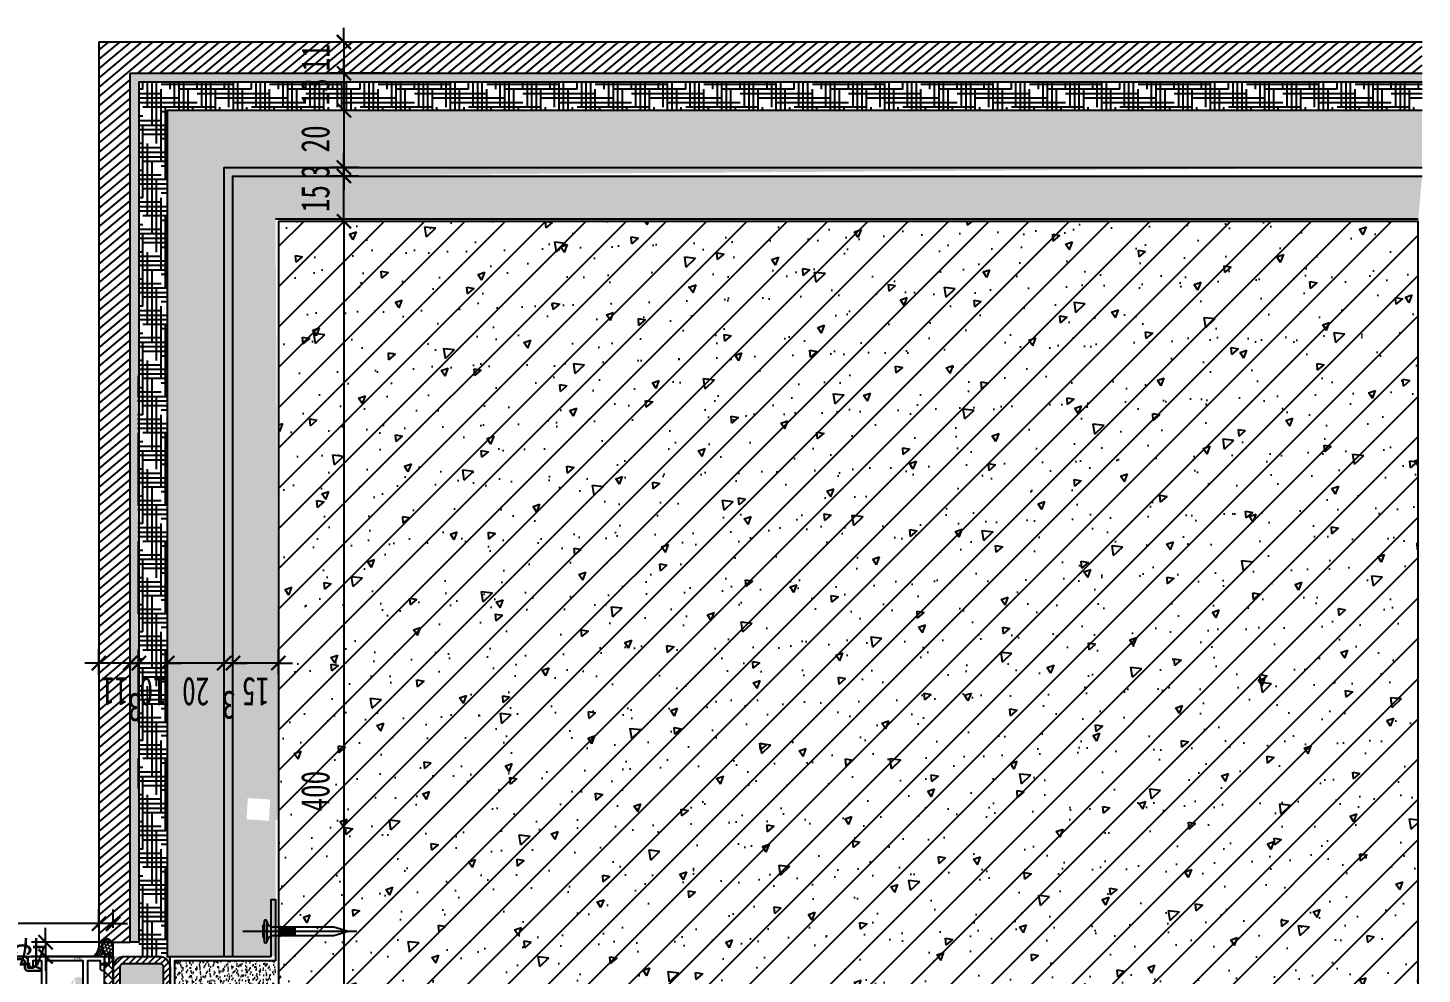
# Model space of a CAD drawing. Header units: millimetres. Extents: x 161920 to 181521, y -136232 to -127655.
# Drawn here: x 163049.8 to 163539.2, y -132797.9 to -132465.8 of the extents above; entities that cross this region are included whole.
import ezdxf
from ezdxf.enums import TextEntityAlignment as Align

# ---------------------------------------------------------------- set-up
doc = ezdxf.new("R2010")
doc.units = ezdxf.units.MM
doc.header["$LTSCALE"] = 10
doc.header["$PDMODE"] = 3
for name, color, linetype in [('0BZ', 8, 'Continuous'), ('2FC', 2, 'Continuous'), ('2MB2', 2, 'Continuous'), ('2PJ', 4, 'Continuous'), ('2TC', 8, 'Continuous'), ('2ZC', 3, 'Continuous'), ('95', 95, 'Continuous'), ('A-土建墙（含管井、立管）', 6, 'Continuous'), ('A-土建柱', 6, 'Continuous'), ('MISC13', 7, 'Continuous'), ('填充层', 8, 'Continuous'), ('尺寸标注', 1, 'Continuous'), ('文字', 2, 'Continuous'), ('标注层', 6, 'Continuous'), ('配件层', 4, 'Continuous'), ('钢材', 46, 'Continuous')]:
    doc.layers.add(name, color=color, linetype=linetype)
doc.styles.add('DIM', font='SimSun.ttf', dxfattribs={"width": 0.7})
doc.styles.add('kld-T', font='ros1.shx', dxfattribs={"width": 0.75, "bigfont": 'hztxt.shx'})
doc.dimstyles.new('5', dxfattribs={"dimscale": 5, "dimtxt": 2, "dimasz": 1, "dimexe": 1, "dimexo": 1, "dimgap": 1, "dimtad": 1, "dimdec": 0, "dimzin": 0, "dimdsep": 46, "dimtxsty": 'DIM', "dimblk": 'ARCHTICK', "dimcen": 0, "dimclrd": 5, "dimclre": 5, "dimclrt": 35, "dimadec": 0, "dimazin": 0, "dimtfac": 0.5, "dimtdec": 0, "dimtix": 1, "dimtmove": 2, "dimatfit": 2, "dimldrblk": 'A', "dimfxl": 0, "dimtolj": 1, "dimtzin": 0, "dimlwd": -1, "dimlwe": -1, "dimarcsym": 0})
pattern_1 = [(127.5, (161899.225, -139607.2496), (-2.4470662, -0.08000156), [0, -1.9304, 0, -2.159, 0, -2.06375]), (97.5, (161899.225, -139607.2496), (-3.5841255, 2.2476164), [0, -1.0414, 0, -1.7399, 0, -0.66675]), (57.5, (161899.225, -139608.8117), (-0.0071859, 3.95496185), [0, -0.635, 0, -2.286, 0, -2.9845]), (47.5, (161899.225, -139608.8117), (-1.1146466, 3.8177823), [0, -0.3175, 0, -1.4986, 0, -1.7145])]
pattern_2 = [(225, (161820.1616, -137857.1157), (-0.841899, -3.08696304), [3.96875, -0.79375, 0, -0.79375])]

# ---------------------------------------------------------------- blocks, each defined once
blk = doc.blocks.new('平开窗-BK1')
at = {"layer": '2TC'}
h = blk.add_hatch(dxfattribs=at)
h.set_pattern_fill('AR-HBONE', color=256, scale=0.2, angle=-90, style=0)
h.set_pattern_definition([(45, (284.4403, 568.1997), (1.1313708, 3e-16), [2.4, -0.8]), (315, (285.006, 568.7654), (1.1313708, 3e-16), [2.4, -0.8])])
h.paths.add_polyline_path([(8.41, 40.98), (8.98, 39.99), (9.42, 39.23, -0.131439), (9.58, 38.63), (9.58, 30.16, -0.131439), (9.42, 29.56), (8.98, 28.79), (8.41, 27.81, 0.132076), (8.38, 27.71), (8.38, 27.39, 0.414214), (8.78, 26.99), (12.18, 26.99, 0.414214), (12.58, 27.39), (12.58, 27.76), (12.55, 27.81, 0.000828), (12.55, 27.81), (11.99, 28.79), (11.54, 29.56, -0.13144), (11.38, 30.16), (11.38, 38.63, -0.13144), (11.54, 39.23), (11.99, 39.99), (12.55, 40.98, 0.132074), (12.58, 41.08), (12.58, 41.39, 0.414214), (12.18, 41.79), (8.78, 41.79, 0.414214), (8.38, 41.39), (8.38, 41.03), (8.41, 40.98, 0.000833)])
h = blk.add_hatch(dxfattribs=at)
h.set_pattern_fill('AR-HBONE', color=256, scale=0.2, angle=-90, style=0)
h.set_pattern_definition([(45, (291.6525, 568.1997), (1.1313708, 3e-16), [2.4, -0.8]), (315, (292.2182, 568.7654), (1.1313708, 3e-16), [2.4, -0.8])])
h.paths.add_polyline_path([(15.62, 40.98), (16.19, 39.99), (16.63, 39.23, -0.131439), (16.8, 38.63), (16.8, 30.16, -0.131439), (16.63, 29.56), (16.19, 28.79), (15.62, 27.81, 0.132076), (15.59, 27.71), (15.59, 27.39, 0.414214), (16, 26.99), (19.4, 26.99, 0.414214), (19.8, 27.39), (19.8, 27.76), (19.77, 27.81, 0.000828), (19.77, 27.81), (19.2, 28.79), (18.76, 29.56, -0.13144), (18.6, 30.16), (18.6, 38.63, -0.13144), (18.76, 39.23), (19.2, 39.99), (19.77, 40.98, 0.132074), (19.8, 41.08), (19.8, 41.39, 0.414214), (19.4, 41.79), (16, 41.79, 0.414214), (15.59, 41.39), (15.59, 41.03), (15.62, 40.98, 0.000833)])
at = {"layer": '2ZC', "lineweight": 30}
blk.add_lwpolyline([(41.3, 52.29), (40.9, 52.29, 0.414214), (40.6, 51.99), (40.6, 51.59, 0.414214), (40.9, 51.29), (41.6, 51.29), (42.07, 50.89), (43.37, 50.89), (43.83, 51.59, 0.574704), (43.65, 51.89), (42.6, 51.89), (42.6, 53.49), (47.6, 53.49), (47.6, 51.89), (46.55, 51.89, 0.57735), (46.38, 51.59), (46.84, 50.89), (48.5, 50.89, 0.414214), (49, 51.39), (49, 54.49, 0.414214), (48.5, 54.99), (21.9, 54.99), (0, 54.99), (0, 50.74, 1), (1.5, 50.74), (1.5, 53.49), (6, 53.49), (6, 42.46, 0.267949), (6.25, 42.03, -0.267949), (6.5, 41.59), (6.5, 40.59, -0.414214), (6.2, 40.29), (6.1, 40.29), (5.52, 38.7, 0.548619), (5.83, 38.3), (8.41, 38.52), (8.84, 38.95, 0.57735), (8.75, 39.29), (8.36, 39.39), (7.8, 41.49), (7.8, 41.69, -0.843039), (8.38, 41.79), (12.4, 41.79, -0.414214), (12.7, 41.49), (12.7, 41.19), (11.73, 39.6, 0.585524), (11.9, 39.29), (13.5, 39.29, -1), (14.5, 39.29), (16.09, 39.29, 0.585524), (16.27, 39.6), (15.29, 41.19), (15.29, 41.49, -0.414214), (15.59, 41.79), (19.61, 41.79, -0.843039), (20.19, 41.69), (20.19, 41.49), (19.63, 39.39), (19.24, 39.29, 0.57735), (19.15, 38.95), (19.59, 38.52), (22.17, 38.3, 0.548619), (22.48, 38.7), (21.9, 40.29), (21.79, 40.29, -0.414214), (21.49, 40.59), (21.49, 41.59, -0.271035), (21.75, 42.03, 0.271035), (22, 42.47), (22, 45.49), (25.2, 45.49, -0.414214), (25.5, 45.19), (25.5, 41.59, 0.579557), (25.96, 41.33), (26.9, 41.89), (26.9, 45.99, 0.414214), (25.9, 46.99), (22, 46.99), (22, 53.49), (25.8, 53.49), (25.8, 51.79, 0.414214), (26.3, 51.29), (28, 51.29), (28, 52.29), (26.8, 52.29), (26.8, 53.49), (41.3, 53.49, -0.414214), (41.6, 53.19), (41.6, 52.59, -0.414214)], format="xyb", close=True, dxfattribs=at)
blk.add_lwpolyline([(7.5, 53.49), (7.5, 43.59), (20.5, 43.59), (20.5, 53.49)], close=True, dxfattribs=at)
at = {"layer": '2ZC'}
blk.add_lwpolyline([(16.27, 29.19), (15.29, 27.6), (15.29, 27.29, 0.414214), (15.59, 26.99), (19.61, 26.99, 0.843039), (20.19, 27.09), (20.19, 27.29), (19.63, 29.4), (19.24, 29.5, -0.57735), (19.15, 29.84), (19.59, 30.27), (22.17, 30.49, -0.548619), (22.48, 30.09), (21.9, 28.49), (21.79, 28.49, 0.414214), (21.49, 28.19), (21.49, 27.19, 0.267949), (21.74, 26.76, -0.267949), (21.99, 26.33), (21.99, 22.49, 0.414214), (22.99, 21.49), (25.59, 21.49), (25.59, 27.39, -0.579351), (26.05, 27.65), (26.99, 27.09), (26.99, 18.88), (25.49, 18.01, -0.57622), (25.19, 18.19), (25.19, 19.99), (21.99, 19.99), (21.99, 1.49), (25.19, 1.49), (25.19, 3.8, -0.57622), (25.49, 3.97), (26.99, 3.1), (26.99, -0.01), (0, -0.01), (0, 4.24, -1.000016), (1.5, 4.24), (1.5, 1.49), (6, 1.49), (6, 13.14), (6.3, 13.44), (6, 13.75), (6, 26.33, -0.267949), (6.25, 26.76, 0.267949), (6.5, 27.19), (6.5, 28.19, 0.414214), (6.2, 28.49), (6.1, 28.49), (5.52, 30.09, -0.548619), (5.83, 30.49), (8.41, 30.27), (8.84, 29.84, -0.57735), (8.75, 29.5), (8.36, 29.4), (7.8, 27.29), (7.8, 27.09, 0.843039), (8.38, 26.99), (12.4, 26.99, 0.414214), (12.7, 27.29), (12.7, 27.6), (11.73, 29.19, -0.585524), (11.9, 29.49), (13.5, 29.49, 1), (14.5, 29.49), (16.09, 29.49, -0.585524), (16.27, 29.19)], format="xyb", dxfattribs=at)
blk.add_lwpolyline([(7.5, 25.19), (7.5, 1.49), (20.49, 1.49), (20.49, 25.19)], close=True, dxfattribs=at)
at = {"layer": '文字', "style": 'kld-T', "width": 0.75}
blk.add_text('PK5501 ', height=0.96, dxfattribs=at).set_placement((7.96, 0.83), align=Align.MIDDLE_LEFT)
blk = doc.blocks.new('A$C4D57296D')
at = {"layer": '标注层'}
blk.add_blockref('平开窗-BK1', (0, 0), dxfattribs=at)
blk = doc.blocks.new('A$C764F320E')
at = {"layer": '2FC', "lineweight": 30}
blk.add_lwpolyline([(-24.1, -4), (-22, -4), (-22, -0.5), (-21.5, -0.5), (-21.5, 0), (0, 0), (0, -18.5, -0.414214), (-0.5, -19), (-2, -19), (-2, -15), (-17.6, -15, 0.200668), (-22.86, -17.2), (-22.21, -17.42, -0.85346), (-22.3, -18), (-24, -18), (-24, -19.6, -0.610482), (-24.32, -19.76), (-26.49, -18.21, -0.729342), (-26.2, -17.3), (-24.75, -17.3, 0.219585), (-23.99, -16.95, -0.219719), (-17.6, -14), (-1, -14), (-1, -1), (-20, -1, 0.414214), (-21, -2), (-21, -4, -0.414256), (-22, -5), (-26.7, -5), (-26.7, -4.44), (-24.53, -3.43, -0.548619), (-24.1, -3.7)], format="xyb", close=True, dxfattribs=at)
at = {"layer": '文字', "style": 'kld-T', "width": 0.75}
blk.add_text('PK5551 ', height=0.96, dxfattribs=at).set_placement((-12.43, -0.47), align=Align.MIDDLE_LEFT)
blk = doc.blocks.new('A$C29C00FBA')
at = {"layer": '填充层'}
h = blk.add_hatch(dxfattribs=at)
h.set_pattern_fill('ANSI31', color=256, scale=0.5, angle=-90, style=0)
h.set_pattern_definition([(225, (7435.3224, 5073.8446), (-1.12253202, 1.12253202), [])])
h.paths.add_polyline_path([(-2.5, -33.6), (-2.5, 1.4), (-17.5, 1.4), (-17.5, -33.6)], flags=16)
edge = h.paths.add_edge_path()
edge.add_arc((-4, -32.1), 4, 270, 360)
edge.add_line((0, -32.1), (0, -0.1))
edge.add_arc((-4, -0.1), 4, 0, 90)
edge.add_line((-4, 3.9), (-16, 3.9))
edge.add_arc((-16, -0.1), 4, 90, 180)
edge.add_line((-20, -0.1), (-20, -32.1))
edge.add_arc((-16, -32.1), 4, 180, 270)
edge.add_line((-16, -36.1), (-4, -36.1))
at = {"layer": '钢材'}
for points in [[(-16, 3.9), (-4, 3.9, -0.414214), (0, -0.1), (0, -32.1, -0.414214), (-4, -36.1), (-16, -36.1, -0.414214), (-20, -32.1), (-20, -0.1, -0.414214)], [(-16.5, 1.4), (-3.5, 1.4, -0.414214), (-2.5, 0.4), (-2.5, -32.6, -0.414214), (-3.5, -33.6), (-16.5, -33.6, -0.414214), (-17.5, -32.6), (-17.5, 0.4, -0.414214)]]:
    blk.add_lwpolyline(points, format="xyb", close=True, dxfattribs=at)
blk = doc.blocks.new('射钉')
at = {"layer": '95', "linetype": 'ByBlock', "lineweight": 25}
for p, q in [((44721.82, 34473.67), (44726.82, 34475.17)), ((44726.82, 34475.17), (44748.32, 34475.17)), ((44750.32, 34477.17), (44750.32, 34477.27)), ((44750.72, 34477.67), (44750.92, 34477.67)), ((44751.32, 34476.5), (44751.32, 34477.27)), ((44751.32, 34470.07), (44751.33, 34476.42)), ((44751.79, 34475.24), (44751.35, 34476.35)), ((44751.82, 34472.25), (44751.82, 34475.1)), ((44721.82, 34473.67), (44726.82, 34472.17)), ((44726.82, 34472.17), (44748.32, 34472.17)), ((44750.32, 34470.07), (44750.32, 34470.17)), ((44751.79, 34472.1), (44751.35, 34470.99)), ((44750.72, 34469.67), (44750.92, 34469.67))]:
    blk.add_line(p, q, dxfattribs=at)
at = {"layer": '95', "linetype": 'ByBlock', "lineweight": -2}
for p, q in [((44740.4, 34475.17), (44740.4, 34472.17)), ((44740.74, 34475.17), (44740.74, 34472.17)), ((44741.09, 34475.17), (44741.09, 34472.17)), ((44741.43, 34475.17), (44741.43, 34472.17)), ((44741.78, 34475.17), (44741.78, 34472.17)), ((44742.12, 34475.17), (44742.12, 34472.17)), ((44742.47, 34475.17), (44742.47, 34472.17)), ((44742.81, 34475.17), (44742.81, 34472.17)), ((44743.16, 34475.17), (44743.16, 34472.17)), ((44743.5, 34475.17), (44743.5, 34472.17)), ((44743.85, 34475.17), (44743.85, 34472.17)), ((44744.19, 34475.17), (44744.19, 34472.17)), ((44744.54, 34475.17), (44744.54, 34472.17)), ((44744.88, 34475.17), (44744.88, 34472.17)), ((44745.23, 34475.17), (44745.23, 34472.17)), ((44745.57, 34475.17), (44745.57, 34472.17)), ((44745.92, 34475.17), (44745.92, 34472.17)), ((44750.32, 34470.17), (44750.32, 34477.17))]:
    blk.add_line(p, q, dxfattribs=at)
at = {"layer": '95', "linetype": 'ByBlock', "lineweight": 25}
for centre, radius, start, end in [((44748.32, 34477.17), 2, 270, 0), ((44750.72, 34477.27), 0.4, 90, 180), ((44750.92, 34477.27), 0.4, 0, 90), ((44751.72, 34476.5), 0.4, 180, 201.8014), ((44751.42, 34475.1), 0.4, 0, 21.8014), ((44748.32, 34470.17), 2, 0, 90), ((44750.72, 34470.07), 0.4, 180, 270), ((44750.92, 34470.07), 0.4, 270, 0), ((44751.72, 34470.85), 0.4, 158.1986, 180), ((44751.42, 34472.25), 0.4, 338.1986, 0)]:
    blk.add_arc(centre, radius, start, end, dxfattribs=at)
at = {"layer": '尺寸标注'}
blk.add_line((44718.83, 34473.67), (44758.76, 34473.67), dxfattribs=at)
blk = doc.blocks.new('_ArchTick')
at = {"color": 0, "linetype": 'ByBlock', "const_width": 0.15}
blk.add_lwpolyline([(-0.5, -0.5), (0.5, 0.5)], dxfattribs=at)
blk = doc.blocks.new('*D218')
at = {"color": 5, "ltscale": 0.15}
for p, q in [((163056.06, -132786.73), (163056.06, -132781.73)), ((163074.78, -132786.73), (163051.06, -132786.73)), ((163056.06, -132786.73), (163056.06, -132791.73)), ((163074.78, -132791.73), (163051.06, -132791.73)), ((163056.06, -132791.73), (163056.06, -132796.73))]:
    blk.add_line(p, q, dxfattribs=at)
at = {"layer": 'Defpoints', "color": 0, "ltscale": 0.15}
for p in [(163079.78, -132786.73), (163056.06, -132791.73), (163079.78, -132791.73)]:
    blk.add_point(p, dxfattribs=at)
at = {"color": 5, "ltscale": 0.15, "xscale": 5, "yscale": 5, "zscale": 5}
for p, rotation in [((163056.06, -132786.73), 270), ((163056.06, -132791.73), 90)]:
    blk.add_blockref('_ArchTick', p, dxfattribs=dict(at, rotation=rotation))
at = {"color": 35, "ltscale": 0.15, "insert": (163046.06, -132789.23), "char_height": 10, "attachment_point": 5, "rotation": 90, "style": 'DIM'}
blk.add_mtext('\\A1;5', dxfattribs=at)
blk = doc.blocks.new('A')
for p, q in [((-1.435, 1.148), (-1.09, 1.437)), ((-1.435, 1.148), (-0.369, 0)), ((-1.09, 1.437), (0, 0)), ((-0.369, 0), (-2.127, 0)), ((-1.435, -1.148), (-0.369, 0)), ((-1.09, -1.437), (0, 0)), ((-1.435, -1.148), (-1.09, -1.437))]:
    blk.add_line(p, q)
for points in [[(-1.435, 1.148), (-1.09, 1.437), (-0.369, 0), (0, 0)], [(-1.435, -1.148), (-1.09, -1.437), (-0.369, 0), (0, 0)]]:
    blk.add_solid(points)
blk = doc.blocks.new('*D209')
at = {"color": 5, "ltscale": 0.15}
for p, q in [((163121.78, -132692.74), (163121.78, -132683.77)), ((163137.77, -132692.74), (163137.77, -132683.77)), ((163121.78, -132688.77), (163116.78, -132688.77)), ((163137.77, -132688.77), (163121.78, -132688.77)), ((163137.77, -132688.77), (163142.77, -132688.77))]:
    blk.add_line(p, q, dxfattribs=at)
at = {"layer": 'Defpoints', "color": 0, "ltscale": 0.15}
for p in [(163121.78, -132688.77), (163121.78, -132697.74), (163137.77, -132697.74)]:
    blk.add_point(p, dxfattribs=at)
at = {"color": 5, "ltscale": 0.15, "xscale": 5, "yscale": 5, "zscale": 5}
blk.add_blockref('_ArchTick', (163121.78, -132688.77), dxfattribs=at)
at = {"color": 5, "ltscale": 0.15, "xscale": 5, "yscale": 5, "zscale": 5, "rotation": 180}
blk.add_blockref('_ArchTick', (163137.77, -132688.77), dxfattribs=at)
at = {"color": 35, "ltscale": 0.15, "insert": (163129.77, -132698.77), "char_height": 10, "attachment_point": 5, "rotation": 180, "style": 'DIM'}
blk.add_mtext('\\A1;15', dxfattribs=at)
blk = doc.blocks.new('*D210')
at = {"color": 5, "ltscale": 0.15}
for p, q in [((163118.78, -132692.74), (163118.78, -132683.77)), ((163121.78, -132692.74), (163121.78, -132683.77)), ((163118.78, -132688.77), (163113.78, -132688.77)), ((163121.78, -132688.77), (163118.78, -132688.77)), ((163121.78, -132688.77), (163126.78, -132688.77))]:
    blk.add_line(p, q, dxfattribs=at)
at = {"layer": 'Defpoints', "color": 0, "ltscale": 0.15}
for p in [(163118.78, -132688.77), (163118.78, -132697.74), (163121.78, -132697.74)]:
    blk.add_point(p, dxfattribs=at)
at = {"color": 5, "ltscale": 0.15, "xscale": 5, "yscale": 5, "zscale": 5}
blk.add_blockref('_ArchTick', (163118.78, -132688.77), dxfattribs=at)
at = {"color": 5, "ltscale": 0.15, "xscale": 5, "yscale": 5, "zscale": 5, "rotation": 180}
blk.add_blockref('_ArchTick', (163121.78, -132688.77), dxfattribs=at)
at = {"color": 35, "ltscale": 0.15, "insert": (163120.28, -132703.5), "char_height": 10, "attachment_point": 5, "rotation": 180, "style": 'DIM'}
blk.add_mtext('\\A1;3', dxfattribs=at)
blk = doc.blocks.new('*D211')
at = {"color": 5, "ltscale": 0.15}
for p, q in [((163098.74, -132692.74), (163098.74, -132683.77)), ((163118.78, -132692.74), (163118.78, -132683.77)), ((163118.78, -132688.77), (163098.74, -132688.77))]:
    blk.add_line(p, q, dxfattribs=at)
at = {"layer": 'Defpoints', "color": 0, "ltscale": 0.15}
for p in [(163098.74, -132688.77), (163098.74, -132697.74), (163118.78, -132697.74)]:
    blk.add_point(p, dxfattribs=at)
at = {"color": 5, "ltscale": 0.15, "xscale": 5, "yscale": 5, "zscale": 5, "rotation": 180}
blk.add_blockref('_ArchTick', (163098.74, -132688.77), dxfattribs=at)
at = {"color": 5, "ltscale": 0.15, "xscale": 5, "yscale": 5, "zscale": 5}
blk.add_blockref('_ArchTick', (163118.78, -132688.77), dxfattribs=at)
at = {"color": 35, "ltscale": 0.15, "insert": (163108.76, -132698.77), "char_height": 10, "attachment_point": 5, "rotation": 180, "style": 'DIM'}
blk.add_mtext('\\A1;20', dxfattribs=at)
blk = doc.blocks.new('*D212')
at = {"color": 5, "ltscale": 0.15}
for p, q in [((163088.78, -132692.74), (163088.78, -132683.77)), ((163098.74, -132692.74), (163098.74, -132683.77)), ((163088.78, -132688.77), (163083.78, -132688.77)), ((163098.74, -132688.77), (163088.78, -132688.77)), ((163098.74, -132688.77), (163103.74, -132688.77))]:
    blk.add_line(p, q, dxfattribs=at)
at = {"layer": 'Defpoints', "color": 0, "ltscale": 0.15}
for p in [(163088.78, -132688.77), (163088.78, -132697.74), (163098.74, -132697.74)]:
    blk.add_point(p, dxfattribs=at)
at = {"color": 5, "ltscale": 0.15, "xscale": 5, "yscale": 5, "zscale": 5}
blk.add_blockref('_ArchTick', (163088.78, -132688.77), dxfattribs=at)
at = {"color": 5, "ltscale": 0.15, "xscale": 5, "yscale": 5, "zscale": 5, "rotation": 180}
blk.add_blockref('_ArchTick', (163098.74, -132688.77), dxfattribs=at)
at = {"color": 35, "ltscale": 0.15, "insert": (163093.76, -132698.77), "char_height": 10, "attachment_point": 5, "rotation": 180, "style": 'DIM'}
blk.add_mtext('\\A1;10', dxfattribs=at)
blk = doc.blocks.new('*D213')
at = {"color": 5, "ltscale": 0.15}
for p, q in [((163085.74, -132692.73), (163085.75, -132683.76)), ((163088.78, -132692.74), (163088.78, -132683.76)), ((163085.75, -132688.76), (163080.75, -132688.76)), ((163088.78, -132688.76), (163085.75, -132688.76)), ((163088.78, -132688.76), (163093.78, -132688.77))]:
    blk.add_line(p, q, dxfattribs=at)
at = {"layer": 'Defpoints', "color": 0, "ltscale": 0.15}
for p in [(163085.75, -132688.76), (163085.74, -132697.73), (163088.78, -132697.74)]:
    blk.add_point(p, dxfattribs=at)
at = {"color": 5, "ltscale": 0.15, "xscale": 5, "yscale": 5, "zscale": 5}
for p, rotation in [((163085.75, -132688.76), 359.9662854922053), ((163088.78, -132688.76), 179.9662854922053)]:
    blk.add_blockref('_ArchTick', p, dxfattribs=dict(at, rotation=rotation))
at = {"color": 35, "ltscale": 0.15, "insert": (163087.27, -132704.29), "char_height": 10, "attachment_point": 5, "rotation": 179.9663, "style": 'DIM'}
blk.add_mtext('\\A1;3', dxfattribs=at)
blk = doc.blocks.new('*D214')
at = {"color": 5, "ltscale": 0.15}
for p, q in [((163074.78, -132692.73), (163074.78, -132683.76)), ((163085.74, -132692.73), (163085.74, -132683.76)), ((163074.78, -132688.76), (163069.78, -132688.76)), ((163085.74, -132688.76), (163074.78, -132688.76)), ((163085.74, -132688.76), (163090.74, -132688.76))]:
    blk.add_line(p, q, dxfattribs=at)
at = {"layer": 'Defpoints', "color": 0, "ltscale": 0.15}
for p in [(163074.78, -132688.76), (163074.78, -132697.73), (163085.74, -132697.73)]:
    blk.add_point(p, dxfattribs=at)
at = {"color": 5, "ltscale": 0.15, "xscale": 5, "yscale": 5, "zscale": 5}
blk.add_blockref('_ArchTick', (163074.78, -132688.76), dxfattribs=at)
at = {"color": 5, "ltscale": 0.15, "xscale": 5, "yscale": 5, "zscale": 5, "rotation": 180}
blk.add_blockref('_ArchTick', (163085.74, -132688.76), dxfattribs=at)
at = {"color": 35, "ltscale": 0.15, "insert": (163080.26, -132698.76), "char_height": 10, "attachment_point": 5, "rotation": 180, "style": 'DIM'}
blk.add_mtext('\\A1;11', dxfattribs=at)
blk = doc.blocks.new('*D244')
at = {"color": 5, "ltscale": 0.15}
for p, q in [((163170.4, -132533.73), (163155.78, -132533.73)), ((163160.78, -132533.73), (163160.78, -132933.73)), ((163170.4, -132933.73), (163155.78, -132933.73))]:
    blk.add_line(p, q, dxfattribs=at)
at = {"layer": 'Defpoints', "color": 0, "ltscale": 0.15}
for p in [(163175.4, -132533.73), (163160.78, -132933.73), (163175.4, -132933.73)]:
    blk.add_point(p, dxfattribs=at)
at = {"color": 5, "ltscale": 0.15, "xscale": 5, "yscale": 5, "zscale": 5}
for p, rotation in [((163160.78, -132533.73), 90), ((163160.78, -132933.73), 270)]:
    blk.add_blockref('_ArchTick', p, dxfattribs=dict(at, rotation=rotation))
at = {"color": 35, "ltscale": 0.15, "insert": (163150.78, -132733.73), "char_height": 10, "attachment_point": 5, "rotation": 90, "style": 'DIM'}
blk.add_mtext('\\A1;400', dxfattribs=at)
blk = doc.blocks.new('*D245')
at = {"color": 5, "ltscale": 0.15}
for p, q in [((163160.78, -132517.83), (163160.78, -132512.83)), ((163165.4, -132517.83), (163155.78, -132517.83)), ((163160.78, -132533.73), (163160.78, -132517.83)), ((163165.4, -132533.73), (163155.78, -132533.73)), ((163160.78, -132533.73), (163160.78, -132538.73))]:
    blk.add_line(p, q, dxfattribs=at)
at = {"layer": 'Defpoints', "color": 0, "ltscale": 0.15}
for p in [(163160.78, -132517.83), (163170.4, -132517.83), (163170.4, -132533.73)]:
    blk.add_point(p, dxfattribs=at)
at = {"color": 5, "ltscale": 0.15, "xscale": 5, "yscale": 5, "zscale": 5}
for p, rotation in [((163160.78, -132517.83), 270), ((163160.78, -132533.73), 90)]:
    blk.add_blockref('_ArchTick', p, dxfattribs=dict(at, rotation=rotation))
at = {"color": 35, "ltscale": 0.15, "insert": (163150.78, -132525.78), "char_height": 10, "attachment_point": 5, "rotation": 90, "style": 'DIM'}
blk.add_mtext('\\A1;15', dxfattribs=at)
blk = doc.blocks.new('*D246')
at = {"color": 5, "ltscale": 0.15}
for p, q in [((163160.78, -132470.83), (163160.78, -132465.83)), ((163175.24, -132470.83), (163155.78, -132470.83)), ((163160.78, -132470.83), (163160.78, -132481.77)), ((163175.24, -132481.77), (163155.78, -132481.77)), ((163160.78, -132481.77), (163160.78, -132486.77))]:
    blk.add_line(p, q, dxfattribs=at)
at = {"layer": 'Defpoints', "color": 0, "ltscale": 0.15}
for p in [(163180.24, -132470.83), (163160.78, -132481.77), (163180.24, -132481.77)]:
    blk.add_point(p, dxfattribs=at)
at = {"color": 5, "ltscale": 0.15, "xscale": 5, "yscale": 5, "zscale": 5}
for p, rotation in [((163160.78, -132470.83), 270), ((163160.78, -132481.77), 90)]:
    blk.add_blockref('_ArchTick', p, dxfattribs=dict(at, rotation=rotation))
at = {"color": 35, "ltscale": 0.15, "insert": (163150.78, -132476.3), "char_height": 10, "attachment_point": 5, "rotation": 90, "style": 'DIM'}
blk.add_mtext('\\A1;11', dxfattribs=at)
blk = doc.blocks.new('*D247')
at = {"color": 5, "ltscale": 0.15}
for p, q in [((163160.78, -132481.77), (163160.78, -132476.77)), ((163175.24, -132481.77), (163155.78, -132481.77)), ((163160.78, -132481.77), (163160.78, -132494.79)), ((163162.86, -132494.79), (163155.78, -132494.79)), ((163160.78, -132494.79), (163160.78, -132499.79))]:
    blk.add_line(p, q, dxfattribs=at)
at = {"layer": 'Defpoints', "color": 0, "ltscale": 0.15}
for p in [(163180.24, -132481.77), (163160.78, -132494.79), (163167.86, -132494.79)]:
    blk.add_point(p, dxfattribs=at)
at = {"color": 5, "ltscale": 0.15, "xscale": 5, "yscale": 5, "zscale": 5}
for p, rotation in [((163160.78, -132481.77), 270), ((163160.78, -132494.79), 90)]:
    blk.add_blockref('_ArchTick', p, dxfattribs=dict(at, rotation=rotation))
at = {"color": 35, "ltscale": 0.15, "insert": (163150.78, -132488.28), "char_height": 10, "attachment_point": 5, "rotation": 90, "style": 'DIM'}
blk.add_mtext('\\A1;13', dxfattribs=at)
blk = doc.blocks.new('*D248')
at = {"color": 5, "ltscale": 0.15}
for p, q in [((163162.86, -132494.79), (163155.78, -132494.79)), ((163160.78, -132494.79), (163160.78, -132514.83)), ((163162.4, -132514.83), (163155.78, -132514.83))]:
    blk.add_line(p, q, dxfattribs=at)
at = {"layer": 'Defpoints', "color": 0, "ltscale": 0.15}
for p in [(163167.86, -132494.79), (163160.78, -132514.83), (163167.4, -132514.83)]:
    blk.add_point(p, dxfattribs=at)
at = {"color": 5, "ltscale": 0.15, "xscale": 5, "yscale": 5, "zscale": 5}
for p, rotation in [((163160.78, -132494.79), 90), ((163160.78, -132514.83), 270)]:
    blk.add_blockref('_ArchTick', p, dxfattribs=dict(at, rotation=rotation))
at = {"color": 35, "ltscale": 0.15, "insert": (163150.78, -132504.81), "char_height": 10, "attachment_point": 5, "rotation": 90, "style": 'DIM'}
blk.add_mtext('\\A1;20', dxfattribs=at)
blk = doc.blocks.new('*D249')
at = {"color": 5, "ltscale": 0.15}
for p, q in [((163160.78, -132514.83), (163160.78, -132509.83)), ((163166.03, -132514.83), (163155.78, -132514.83)), ((163160.78, -132514.83), (163160.78, -132517.83)), ((163166.03, -132517.83), (163155.78, -132517.83)), ((163160.78, -132517.83), (163160.78, -132522.83))]:
    blk.add_line(p, q, dxfattribs=at)
at = {"layer": 'Defpoints', "color": 0, "ltscale": 0.15}
for p in [(163171.03, -132514.83), (163160.78, -132517.83), (163171.03, -132517.83)]:
    blk.add_point(p, dxfattribs=at)
at = {"color": 5, "ltscale": 0.15, "xscale": 5, "yscale": 5, "zscale": 5}
for p, rotation in [((163160.78, -132514.83), 270), ((163160.78, -132517.83), 90)]:
    blk.add_blockref('_ArchTick', p, dxfattribs=dict(at, rotation=rotation))
at = {"color": 35, "ltscale": 0.15, "insert": (163150.78, -132516.33), "char_height": 10, "attachment_point": 5, "rotation": 90, "style": 'DIM'}
blk.add_mtext('\\A1;3', dxfattribs=at)
blk = doc.blocks.new('*D215')
at = {"color": 5, "ltscale": 0.15}
for p, q in [((163027.78, -132781.73), (163027.78, -132775.23)), ((163074.78, -132781.73), (163074.78, -132775.23)), ((163074.78, -132780.23), (163027.78, -132780.23))]:
    blk.add_line(p, q, dxfattribs=at)
at = {"layer": 'Defpoints', "color": 0, "ltscale": 0.15}
for p in [(163027.78, -132780.23), (163027.78, -132786.73), (163074.78, -132786.73)]:
    blk.add_point(p, dxfattribs=at)
at = {"color": 5, "ltscale": 0.15, "xscale": 5, "yscale": 5, "zscale": 5, "rotation": 180}
blk.add_blockref('_ArchTick', (163027.78, -132780.23), dxfattribs=at)
at = {"color": 5, "ltscale": 0.15, "xscale": 5, "yscale": 5, "zscale": 5}
blk.add_blockref('_ArchTick', (163074.78, -132780.23), dxfattribs=at)
at = {"color": 35, "ltscale": 0.15, "insert": (163051.28, -132790.23), "char_height": 10, "attachment_point": 5, "rotation": 180, "style": 'DIM'}
blk.add_mtext('\\A1;47', dxfattribs=at)
blk = doc.blocks.new('*D216')
at = {"color": 5, "ltscale": 0.15}
for p, q in [((163074.78, -132781.73), (163074.78, -132775.23)), ((163079.78, -132781.73), (163079.78, -132775.23)), ((163074.78, -132780.23), (163069.78, -132780.23)), ((163079.78, -132780.23), (163074.78, -132780.23)), ((163079.78, -132780.23), (163084.78, -132780.23))]:
    blk.add_line(p, q, dxfattribs=at)
at = {"layer": 'Defpoints', "color": 0, "ltscale": 0.15}
for p in [(163074.78, -132780.23), (163074.78, -132786.73), (163079.78, -132786.73)]:
    blk.add_point(p, dxfattribs=at)
at = {"color": 5, "ltscale": 0.15, "xscale": 5, "yscale": 5, "zscale": 5}
blk.add_blockref('_ArchTick', (163074.78, -132780.23), dxfattribs=at)
at = {"color": 5, "ltscale": 0.15, "xscale": 5, "yscale": 5, "zscale": 5, "rotation": 180}
blk.add_blockref('_ArchTick', (163079.78, -132780.23), dxfattribs=at)
at = {"color": 35, "ltscale": 0.15, "insert": (163077.28, -132790.23), "char_height": 10, "attachment_point": 5, "rotation": 180, "style": 'DIM'}
blk.add_mtext('\\A1;5', dxfattribs=at)

msp = doc.modelspace()

# ---------------------------------------------------------------- hatches: boundary and pattern name
at = {"layer": '2TC'}
h = msp.add_hatch(dxfattribs=at)
h.set_pattern_fill('饰面砖', color=250, scale=5, angle=-135, style=0)
h.set_pattern_definition([(220, (161820.1616, -137857.1157), (1.606969, -1.9151111), [])])
h.paths.add_polyline_path([(163085.75, -132732.37), (163085.75, -132481.77), (163539.19, -132481.77), (163539.19, -132470.83), (163074.78, -132470.83), (163074.7, -132786.73), (163085.71, -132786.73)])
h = msp.add_hatch(dxfattribs=at)
h.set_pattern_fill('ANSI36', color=250, scale=0.5, angle=-90)
h.set_pattern_definition(pattern_2)
h.paths.add_polyline_path([(163088.78, -132732.37), (163088.78, -132484.83), (163539.19, -132484.83), (163539.19, -132481.77), (163085.75, -132481.77), (163085.72, -132786.69), (163085.71, -132786.73), (163088.78, -132786.73)])
h = msp.add_hatch(dxfattribs=at)
h.set_pattern_fill('HOUND', color=250, angle=-180, style=0)
h.set_pattern_definition([(90, (161820.2301, -137656.2516), (-1.5875, 6.35), [25.4, -12.7]), (180, (161820.2301, -137656.2516), (6.35, -1.5875), [25.4, -12.7])])
h.paths.add_polyline_path([(163088.37, -132590.82), (163088.37, -132610.14), (163088.78, -132791.73), (163098.74, -132791.73), (163098.81, -132590.87), (163098.84, -132585.87), (163098.81, -132494.87), (163539.19, -132494.79), (163539.19, -132484.83), (163385.85, -132484.87), (163185.85, -132484.87), (163088.84, -132484.85), (163088.84, -132585.87), (163088.37, -132590.82), (163088.37, -132610.14)])
h = msp.add_hatch(dxfattribs=at)
h.set_pattern_fill('玻璃5', color=250, scale=30, angle=-180, style=0)
h.set_pattern_definition([(90, (161820.1616, -137857.1157), (-3.2475952, 5.625), [3.75, -7.5]), (210, (161820.1616, -137857.1157), (-3.2475953, -5.625), [3.75, -7.5]), (150, (161820.1616, -137857.1157), (-6.4951905, 1e-08), [-7.5, 3.75])])
h.paths.add_polyline_path([(163118.78, -132732.37), (163118.78, -132514.83), (163539.19, -132514.83), (163539.19, -132494.79), (163098.76, -132494.79), (163098.74, -132786.73), (163098.74, -132791.73), (163118.78, -132791.73)])
h = msp.add_hatch(dxfattribs=at)
h.set_pattern_fill('ANSI36', color=256, scale=0.5, angle=-90)
h.set_pattern_definition(pattern_2)
h.paths.add_polyline_path([(163121.78, -132517.83), (163539.19, -132514.83), (163118.78, -132514.83), (163118.78, -132732.37), (163118.78, -132791.73), (163121.78, -132791.73)])
h = msp.add_hatch(dxfattribs=at)
h.set_pattern_fill('AR-SAND', color=250, scale=0.05, angle=-180, style=0)
h.set_pattern_definition(pattern_1)
h.paths.add_polyline_path([(163134.88, -132736.62), (163127.04, -132736.16), (163126.6, -132743.65), (163134.44, -132744.11)], flags=16)
h.paths.add_polyline_path([(163137.77, -132743.73), (163137.77, -132732.37), (163136.78, -132532.83), (163537.83, -132532.83), (163539.19, -132517.83), (163121.78, -132517.83), (163121.49, -132791.64), (163136.78, -132791.73), (163136.78, -132743.73)])
h = msp.add_hatch(dxfattribs=at)
h.set_pattern_fill('钢筋混凝土', color=250, scale=4, angle=-180, style=0)
h.set_pattern_definition([(45, (164503.391, -137597.515), (7.071068, -7.071068), []), (40, (164503.39, -137597.515), (-2.51009, 28.69041), [3, -33]), (95, (164503.39, -137597.515), (30.08769, -5.55005), [2.4, -26.4]), (349.5486, (164503.182, -137595.125), (27.57758, 23.14038), [2.5496, -28.04568]), (43.8158, (164511.39, -137597.515), (-6.62076, 42.68964), [4.5, -49.5]), (353.3644, (164510.84, -137593.96), (38.9647, 37.3865), [3.8244, -42.06852]), (98.8158, (164511.39, -137597.515), (38.96474, 37.38648), [3.6, -39.6]), (69, (164509.39, -137593.515), (-16.10476, 23.87628), [3, -33]), (124, (164509.39, -137593.515), (29.006, 9.73261), [2.4, -26.4]), (18.5486, (164508.05, -137591.526), (12.90122, 33.6089), [2.5496, -28.04568]), (52.5, (164503.391, -137597.515), (13.315754, 0.486394), [0, -26.08, 0, -26.8, 0, -26.5]), (82.5, (164503.391, -137597.515), (15.77647, 10.52278), [0, -15.28, 0, -25.48, 0, -10.1]), (122.5, (164503.391, -137606.435), (-0.902195, 21.352897), [0, -10, 0, -31.2, 0, -41.4]), (132.5, (164503.39, -137610.435), (4.0042, 23.32745), [0, -13, 0, -20.72, 0, -29.4])])
h.paths.add_polyline_path([(163137.77, -132674.13), (163137.77, -132533.73), (163537.77, -132533.73), (163537.77, -132933.73), (163137.77, -132933.73)])
h = msp.add_hatch(dxfattribs=at)
h.set_pattern_fill('AR-SAND', color=250, scale=0.05, angle=-180, style=0)
h.set_pattern_definition(pattern_1)
edge = h.paths.add_edge_path()
edge.add_line((163101.28, -132816.53), (163101.28, -132830.23))
edge.add_line((163101.28, -132830.23), (163135.28, -132830.23))
edge.add_line((163135.28, -132830.23), (163136.78, -132830.23))
edge.add_line((163136.78, -132830.23), (163136.78, -132793.23))
edge.add_line((163136.78, -132793.23), (163135.28, -132793.23))
edge.add_line((163135.28, -132793.23), (163101.28, -132793.23))
edge.add_line((163101.28, -132793.23), (163101.28, -132806.93))
edge.add_ellipse((163094.88, -132811.73), major_axis=(-5.66, 5.66), ratio=1, start_angle=188.1301, end_angle=261.8699, ccw=False)
h.paths.add_polyline_path([(163133.2, -132784.26), (163125.35, -132784.26), (163125.35, -132791.76), (163133.2, -132791.76)], flags=9)
h = msp.add_hatch(dxfattribs=at)
h.set_pattern_fill('AR-SAND', color=250, scale=0.05, angle=-180, style=0)
h.set_pattern_definition(pattern_1)
edge = h.paths.add_edge_path(flags=16)
edge.add_ellipse((163133.35, -132839.39), major_axis=(-0.283, -0.283), ratio=1, start_angle=135, end_angle=225)
edge.add_ellipse((163133.15, -132839.33), major_axis=(-0.283, -0.283), ratio=1, start_angle=194.349, end_angle=323.0312)
edge.add_line((163132.75, -132839.39), (163132.75, -132840.24))
edge.add_line((163132.75, -132840.24), (163132.74, -132840.25))
edge.add_line((163132.74, -132840.25), (163132.75, -132842.99))
edge.add_line((163132.75, -132842.99), (163133.75, -132842.99))
edge.add_line((163133.75, -132842.99), (163133.75, -132839.39))
edge = h.paths.add_edge_path(flags=16)
edge.add_ellipse((163095.78, -132827.73), major_axis=(-2.83, 2.83), ratio=1, start_angle=135, end_angle=225)
edge.add_line((163099.78, -132827.73), (163099.78, -132795.73))
edge.add_ellipse((163095.78, -132795.73), major_axis=(-2.83, 2.83), ratio=1, start_angle=225, end_angle=315)
edge.add_line((163095.78, -132791.73), (163083.78, -132791.73))
edge.add_ellipse((163083.78, -132795.73), major_axis=(-2.83, 2.83), ratio=1, start_angle=315, end_angle=405)
edge.add_line((163079.78, -132795.73), (163079.78, -132802.83))
edge.add_line((163079.78, -132802.83), (163080.15, -132802.83))
edge.add_line((163080.15, -132802.83), (163080.55, -132802.08))
edge.add_line((163080.55, -132802.08), (163080.78, -132802.83))
edge.add_line((163080.78, -132802.83), (163082.15, -132802.83))
edge.add_line((163082.15, -132802.83), (163082.28, -132802.6))
edge.add_line((163082.28, -132802.6), (163082.28, -132795.23))
edge.add_ellipse((163083.28, -132795.23), major_axis=(-0.707, 0.707), ratio=1, start_angle=315, end_angle=405, ccw=False)
edge.add_line((163083.28, -132794.23), (163096.28, -132794.23))
edge.add_ellipse((163096.28, -132795.23), major_axis=(0.707, 0.707), ratio=1, start_angle=315, end_angle=405, ccw=False)
edge.add_line((163097.28, -132795.23), (163097.28, -132828.23))
edge.add_ellipse((163096.28, -132828.23), major_axis=(0.707, 0.707), ratio=1, start_angle=225, end_angle=315, ccw=False)
edge.add_line((163096.28, -132829.23), (163083.28, -132829.23))
edge.add_ellipse((163083.28, -132828.23), major_axis=(-0.707, 0.707), ratio=1, start_angle=45, end_angle=135, ccw=False)
edge.add_line((163082.28, -132828.23), (163082.28, -132807.33))
edge.add_line((163082.28, -132807.33), (163082.22, -132807.33))
edge.add_line((163082.22, -132807.33), (163081.82, -132808.08))
edge.add_line((163081.82, -132808.08), (163081.6, -132807.33))
edge.add_line((163081.6, -132807.33), (163080.22, -132807.33))
edge.add_line((163080.22, -132807.33), (163079.78, -132808.16))
edge.add_line((163079.78, -132808.16), (163079.78, -132827.73))
edge.add_ellipse((163083.78, -132827.73), major_axis=(-2.83, -2.83), ratio=1, start_angle=315, end_angle=405)
edge.add_line((163083.78, -132831.73), (163095.78, -132831.73))
edge = h.paths.add_edge_path(flags=17)
edge.add_ellipse((163094.88, -132811.73), major_axis=(-5.66, 5.66), ratio=1, start_angle=188.1301, end_angle=225)
edge.add_line((163102.88, -132811.73), (163101.28, -132811.73))
edge.add_line((163101.28, -132811.73), (163101.28, -132816.53))
edge = h.paths.add_edge_path()
edge.add_ellipse((163073.15, -132805.08), major_axis=(-6.35, 6.35), ratio=1, start_angle=405, end_angle=446.947, ccw=False)
edge.add_line((163064.18, -132805.08), (163064.69, -132805.08))
edge.add_line((163064.69, -132805.08), (163064.69, -132804.83))
edge.add_line((163064.69, -132804.83), (163064.18, -132804.83))
edge.add_line((163064.18, -132804.83), (163062.9, -132805.08))
edge.add_line((163062.9, -132805.08), (163064.18, -132805.08))
edge.add_ellipse((163073.15, -132805.08), major_axis=(-6.35, 6.35), ratio=1, start_angle=363.053, end_angle=405, ccw=False)
edge.add_line((163066.48, -132799.08), (163068.78, -132799.08))
edge.add_line((163068.78, -132799.08), (163068.78, -132802.83))
edge.add_line((163068.78, -132802.83), (163070.15, -132802.83))
edge.add_line((163070.15, -132802.83), (163070.55, -132802.08))
edge.add_line((163070.55, -132802.08), (163070.78, -132802.83))
edge.add_line((163070.78, -132802.83), (163072.15, -132802.83))
edge.add_line((163072.15, -132802.83), (163072.55, -132802.08))
edge.add_line((163072.55, -132802.08), (163072.78, -132802.83))
edge.add_line((163072.78, -132802.83), (163074.15, -132802.83))
edge.add_line((163074.15, -132802.83), (163074.55, -132802.08))
edge.add_line((163074.55, -132802.08), (163074.78, -132802.83))
edge.add_line((163074.78, -132802.83), (163076.15, -132802.83))
edge.add_line((163076.15, -132802.83), (163076.55, -132802.08))
edge.add_line((163076.55, -132802.08), (163076.78, -132802.83))
edge.add_line((163076.78, -132802.83), (163078.15, -132802.83))
edge.add_line((163078.15, -132802.83), (163078.55, -132802.08))
edge.add_line((163078.55, -132802.08), (163078.78, -132802.83))
edge.add_line((163078.78, -132802.83), (163080.15, -132802.83))
edge.add_line((163080.15, -132802.83), (163080.55, -132802.08))
edge.add_line((163080.55, -132802.08), (163080.78, -132802.83))
edge.add_line((163080.78, -132802.83), (163082.15, -132802.83))
edge.add_line((163082.15, -132802.83), (163082.55, -132802.08))
edge.add_line((163082.55, -132802.08), (163082.78, -132802.83))
edge.add_line((163082.78, -132802.83), (163084.15, -132802.83))
edge.add_line((163084.15, -132802.83), (163084.55, -132802.08))
edge.add_line((163084.55, -132802.08), (163084.78, -132802.83))
edge.add_line((163084.78, -132802.83), (163086.15, -132802.83))
edge.add_line((163086.15, -132802.83), (163086.55, -132802.08))
edge.add_line((163086.55, -132802.08), (163086.78, -132802.83))
edge.add_line((163086.78, -132802.83), (163088.15, -132802.83))
edge.add_line((163088.15, -132802.83), (163088.55, -132802.08))
edge.add_line((163088.55, -132802.08), (163088.78, -132802.83))
edge.add_line((163088.78, -132802.83), (163088.78, -132807.33))
edge.add_line((163088.78, -132807.33), (163088.22, -132807.33))
edge.add_line((163088.22, -132807.33), (163087.82, -132808.08))
edge.add_line((163087.82, -132808.08), (163087.6, -132807.33))
edge.add_line((163087.6, -132807.33), (163086.22, -132807.33))
edge.add_line((163086.22, -132807.33), (163085.82, -132808.08))
edge.add_line((163085.82, -132808.08), (163085.6, -132807.33))
edge.add_line((163085.6, -132807.33), (163084.22, -132807.33))
edge.add_line((163084.22, -132807.33), (163083.82, -132808.08))
edge.add_line((163083.82, -132808.08), (163083.6, -132807.33))
edge.add_line((163083.6, -132807.33), (163082.22, -132807.33))
edge.add_line((163082.22, -132807.33), (163081.82, -132808.08))
edge.add_line((163081.82, -132808.08), (163081.6, -132807.33))
edge.add_line((163081.6, -132807.33), (163080.22, -132807.33))
edge.add_line((163080.22, -132807.33), (163079.82, -132808.08))
edge.add_line((163079.82, -132808.08), (163079.6, -132807.33))
edge.add_line((163079.6, -132807.33), (163078.22, -132807.33))
edge.add_line((163078.22, -132807.33), (163077.82, -132808.08))
edge.add_line((163077.82, -132808.08), (163077.6, -132807.33))
edge.add_line((163077.6, -132807.33), (163076.22, -132807.33))
edge.add_line((163076.22, -132807.33), (163075.82, -132808.08))
edge.add_line((163075.82, -132808.08), (163075.6, -132807.33))
edge.add_line((163075.6, -132807.33), (163074.22, -132807.33))
edge.add_line((163074.22, -132807.33), (163073.82, -132808.08))
edge.add_line((163073.82, -132808.08), (163073.6, -132807.33))
edge.add_line((163073.6, -132807.33), (163072.22, -132807.33))
edge.add_line((163072.22, -132807.33), (163071.82, -132808.08))
edge.add_line((163071.82, -132808.08), (163071.6, -132807.33))
edge.add_line((163071.6, -132807.33), (163070.22, -132807.33))
edge.add_line((163070.22, -132807.33), (163069.82, -132808.08))
edge.add_line((163069.82, -132808.08), (163069.6, -132807.33))
edge.add_line((163069.6, -132807.33), (163068.78, -132807.33))
edge.add_line((163068.78, -132807.33), (163068.78, -132811.08))
edge.add_line((163068.78, -132811.08), (163066.48, -132811.08))
h.paths.add_polyline_path([(163537.77, -132948.73), (163537.77, -132933.73), (163185.78, -132933.73), (163136.78, -132933.73), (163136.78, -132851.73), (163135.28, -132851.73), (163135.28, -132831.73), (163101.28, -132831.73), (163099.78, -132831.73), (163099.78, -132791.73), (163098.78, -132791.73), (163098.74, -132791.73), (163079.78, -132791.73), (163079.78, -132846.73), (163079.78, -132851.73), (163089.78, -132851.73), (163121.78, -132851.73), (163121.78, -132948.73)])
at = {"layer": '填充层'}
h = msp.add_hatch(dxfattribs=at)
h.set_pattern_fill('ANSI36', color=256, scale=5, angle=-90, style=0)
h.set_pattern_definition([(315, (170524.536, -113593.9427), (0.331456304, -1.21533978), [1.5625, -0.3125, 0, -0.3125])])
edge = h.paths.add_edge_path()
edge.add_line((163079.78, -132786.73), (163079.78, -132791.73))
edge.add_line((163079.78, -132791.73), (163072.88, -132791.73))
edge.add_ellipse((163069.65, -132787.65), major_axis=(-3.68, -3.68), ratio=1, start_angle=83.3371, end_angle=145.1226)
edge.add_line((163074.78, -132786.73), (163079.78, -132786.73))
at = {"layer": '标注层'}
h = msp.add_hatch(dxfattribs=at)
h.set_pattern_fill('ANSI37', color=256, scale=20, angle=-90, style=0)
h.set_pattern_definition([(225, (2035744.271, 285907.9912), (1.767766953, -1.767766953), []), (315, (2035744.271, 285907.9912), (1.767766953, 1.767766953), [])])
h.paths.add_polyline_path([(163079.78, -132846.73), (163076.78, -132846.73), (163076.78, -132791.73), (163079.78, -132791.73)])

# ---------------------------------------------------------------- linework, layer by layer
at = {"layer": '0BZ', "color": 6}
msp.add_line((163079.78, -132851.73), (163079.78, -132786.73), dxfattribs=at)
at = {"layer": '2MB2'}
msp.add_line((163085.75, -132481.77), (163539.19, -132481.77), dxfattribs=at)
msp.add_lwpolyline([(163539.19, -132470.83), (163074.78, -132470.83), (163074.78, -132786.73), (163085.71, -132786.73), (163085.75, -132481.77)], dxfattribs=at)
at = {"layer": '2PJ'}
for points in [[(163539.19, -132484.83), (163088.78, -132484.83), (163088.78, -132786.73), (163085.71, -132786.73)], [(163539.19, -132494.79), (163098.74, -132494.79), (163098.74, -132786.73), (163098.74, -132791.73), (163098.78, -132791.73), (163118.78, -132791.73), (163118.78, -132514.83), (163539.19, -132514.83)], [(163121.78, -132791.73), (163121.78, -132517.83), (163539.19, -132517.83)]]:
    msp.add_lwpolyline(points, dxfattribs=at)
msp.add_lwpolyline([(163079.78, -132846.73), (163076.78, -132846.73), (163076.78, -132791.73), (163079.78, -132791.73)], close=True, dxfattribs=at)
at = {"layer": 'A-土建墙（含管井、立管）', "color": 251}
msp.add_line((163136.78, -132532.83), (163537.83, -132532.83), dxfattribs=at)
at = {"layer": 'A-土建柱'}
msp.add_lwpolyline([(163537.77, -132933.73), (163537.77, -132533.73), (163137.77, -132533.73), (163137.77, -132933.73), (163537.77, -132933.73)], dxfattribs=at)
at = {"layer": '配件层', "ltscale": 10}
msp.add_lwpolyline([(163079.78, -132791.73), (163079.78, -132786.73), (163074.78, -132786.73)], dxfattribs=at)
at = {"layer": '配件层'}
msp.add_arc((163069.65, -132787.65), 5.21, 308.3371, 10.1226, dxfattribs=at)
at = {"layer": '钢材'}
msp.add_lwpolyline([(163135.28, -132791.73), (163135.28, -132771.73), (163136.78, -132771.73), (163136.78, -132793.23), (163135.28, -132793.23), (163101.28, -132793.23), (163101.28, -132830.23), (163135.28, -132830.23), (163136.78, -132830.23), (163136.78, -132851.73), (163135.28, -132851.73), (163135.28, -132831.73), (163101.28, -132831.73), (163099.78, -132831.73), (163099.78, -132791.73)], close=True, dxfattribs=at)

# ---------------------------------------------------------------- block references
at = {"extrusion": (0, 0, -1), "xscale": -1, "zscale": -1, "rotation": 180}
msp.add_blockref('A$C29C00FBA', (-163079.78, -132827.83), dxfattribs=at)
at = {"layer": 'MISC13', "color": 0, "linetype": 'ByBlock', "extrusion": (0, 0, -1), "xscale": -1, "zscale": -1, "rotation": 180}
msp.add_blockref('射钉', (-207884.07, -98309.31), dxfattribs=at)
at = {"layer": '标注层', "extrusion": (0, 0, -1), "xscale": -1, "zscale": -1, "rotation": 180}
msp.add_blockref('A$C4D57296D', (-163076.78, -132791.74), dxfattribs=at)
at = {"layer": '标注层', "xscale": -1}
msp.add_blockref('A$C764F320E', (163027.78, -132791.73), dxfattribs=at)

# ---------------------------------------------------------------- dimensions: what is measured, and where the dimension line sits
at = {"color": 1, "ltscale": 0.15}
for base, p1, p2, angle, picture, middle in [((163160.78, -132481.77), (163180.24, -132470.83), (163180.24, -132481.77), 270, '*D246', (163150.78, -132476.3)), ((163160.78, -132494.79), (163180.24, -132481.77), (163167.86, -132494.79), 270, '*D247', (163150.78, -132488.28)), ((163160.78, -132514.83), (163167.86, -132494.79), (163167.4, -132514.83), 270, '*D248', (163150.78, -132504.81)), ((163160.78, -132517.83), (163171.03, -132514.83), (163171.03, -132517.83), 270, '*D249', (163150.78, -132516.33)), ((163160.78, -132933.73), (163175.4, -132533.73), (163175.4, -132933.73), 270, '*D244', (163150.78, -132733.73)), ((163027.78, -132780.23), (163074.78, -132786.73), (163027.78, -132786.73), 180, '*D215', (163051.28, -132790.23)), ((163074.78, -132780.23), (163079.78, -132786.73), (163074.78, -132786.73), 180, '*D216', (163077.28, -132790.23)), ((163056.06, -132791.73), (163079.78, -132786.73), (163079.78, -132791.73), 90, '*D218', (163046.06, -132789.23))]:
    dim = msp.add_linear_dim(base=base, p1=p1, p2=p2, angle=angle, dimstyle='5', dxfattribs=at)
    dim.commit()
    dim.dimension.update_dxf_attribs({"geometry": picture, "text_midpoint": middle})
dim = msp.add_linear_dim(base=(163160.78, -132517.83), p1=(163170.4, -132533.73), p2=(163170.4, -132517.83), angle=270, text='15', dimstyle='5', dxfattribs=at)
dim.commit()
dim.dimension.update_dxf_attribs({"geometry": '*D245', "text_midpoint": (163150.78, -132525.78)})
for p1, p2, picture, middle in [((163085.74, -132697.73), (163074.78, -132697.73), '*D214', (163080.26, -132698.76)), ((163098.74, -132697.74), (163088.78, -132697.74), '*D212', (163093.76, -132698.77)), ((163118.78, -132697.74), (163098.74, -132697.74), '*D211', (163108.76, -132698.77))]:
    dim = msp.add_aligned_dim(p1=p1, p2=p2, distance=-8.97, dimstyle='5', dxfattribs=at)
    dim.commit()
    dim.dimension.update_dxf_attribs({"geometry": picture, "text_midpoint": middle})
for base, p1, p2, angle, picture, middle in [((163085.75, -132688.76), (163088.78, -132697.74), (163085.74, -132697.73), 179.9663, '*D213', (163087.27, -132704.29)), ((163118.78, -132688.77), (163121.78, -132697.74), (163118.78, -132697.74), 180, '*D210', (163120.28, -132703.5))]:
    dim = msp.add_linear_dim(base=base, p1=p1, p2=p2, angle=angle, dimstyle='5', dxfattribs=at)
    dim.commit()
    dim.dimension.update_dxf_attribs({"geometry": picture, "text_midpoint": middle, "dimtype": 161})
dim = msp.add_aligned_dim(p1=(163137.77, -132697.74), p2=(163121.78, -132697.74), distance=-8.97, text='15', dimstyle='5', dxfattribs=at)
dim.commit()
dim.dimension.update_dxf_attribs({"geometry": '*D209', "text_midpoint": (163129.77, -132698.77)})

doc.saveas('drawing.dxf')
